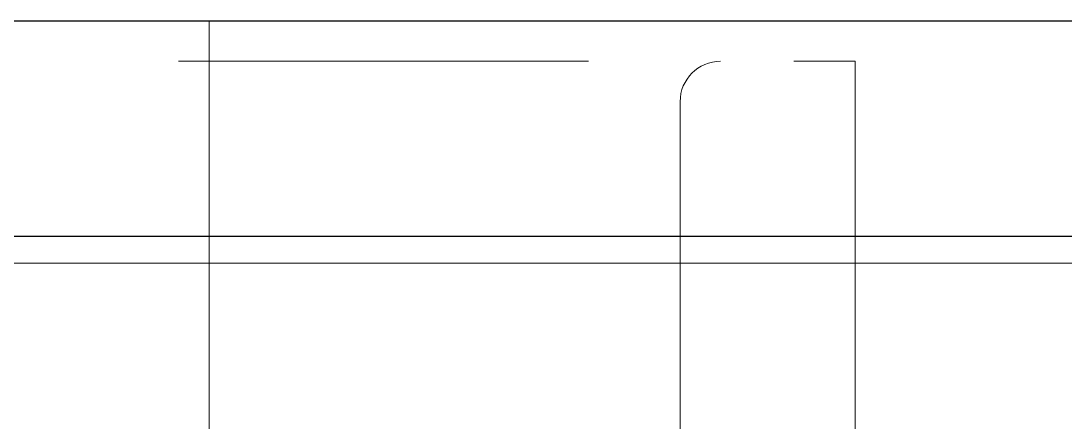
# Model space of a CAD drawing. Header units: millimetres. Extents: x 0 to 38884, y -3675 to 8056.
# Drawn here: x 9671.56 to 9710.36, y -1222.17 to -1207.27 of the extents above; entities that cross this region are included whole.
import ezdxf

# ---------------------------------------------------------------- set-up
doc = ezdxf.new("R2010")
doc.units = ezdxf.units.MM
doc.header["$LTSCALE"] = 2.4
doc.linetypes.add('HIDDEN', pattern=[9.525, 6.35, -3.175])
doc.layers.add('04_HIDDEN', color=2, linetype='HIDDEN', lineweight=13)
doc.layers.add('10_DRAFT', color=8, linetype='Continuous', lineweight=0, plot=False)

# ---------------------------------------------------------------- blocks, each defined once
blk = doc.blocks.new('MUCFC207a_1')
at = {"color": 0}
for p, q in [((-45, 8), (45, 8)), ((-55, 0), (55, 0))]:
    blk.add_line(p, q, dxfattribs=at)
at = {"layer": '04_HIDDEN', "color": 0}
for p, q in [((-24, 6.5), (24, 6.5)), ((24, 6.5), (24, -26)), ((17.5, 5), (17.5, -34.9))]:
    blk.add_line(p, q, dxfattribs=at)
blk.add_arc((19, 5), 1.5, 90, 180, dxfattribs=at)
at = {"layer": '10_DRAFT'}
for p, q in [((0, -36.4), (0, 8)), ((34.583, -1), (-34.583, -1))]:
    blk.add_line(p, q, dxfattribs=at)

msp = doc.modelspace()

# ---------------------------------------------------------------- block references
at = {"color": 4}
msp.add_blockref('MUCFC207a_1', (9678.5568, -1215.2679), dxfattribs=at)

doc.saveas('drawing.dxf')
